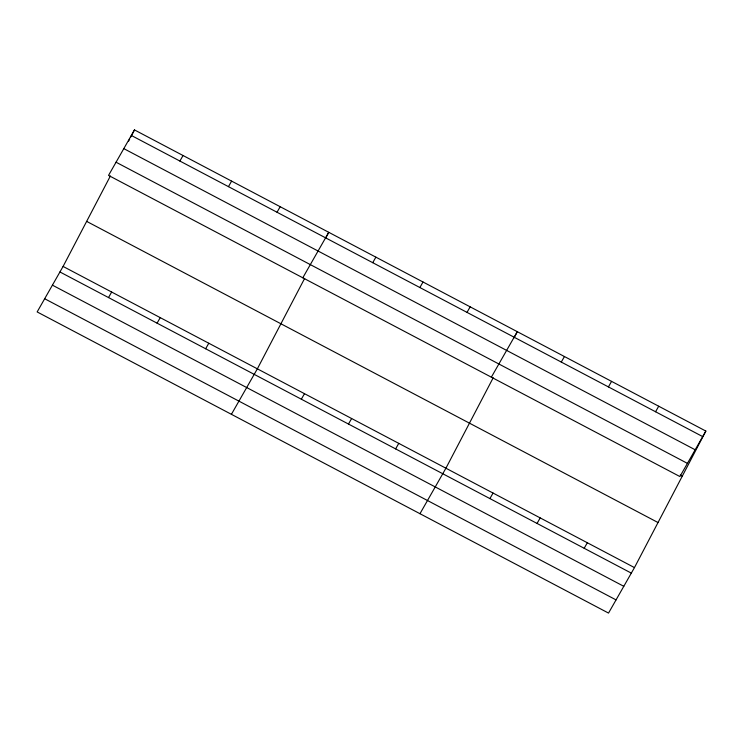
<?xml version="1.0" encoding="UTF-8"?>
<svg xmlns="http://www.w3.org/2000/svg" width="743" height="743" viewBox="0 0 743 743"><rect width="100%" height="100%" fill="white"/><g stroke="black" fill="none" stroke-linecap="round" stroke-linejoin="round"><path stroke-width="1.11" d="M705.85 431.07L679.91 476.56L108.534 175.404L134.474 129.914L705.85 431.07L634.466 567.596L608.526 613.086L37.15 311.93L63.09 266.44L110.391 175.98M128.585 141.179L129.653 139.136M130.731 137.083L134.474 129.914M304.658 278.374L257.357 368.834L231.417 414.315M325.527 238.457L328.74 232.308L302.8 277.798M493.213 377.75L445.911 468.22L419.971 513.701M514.082 337.833L517.295 331.694L491.355 377.175M179.89 161.045L183.047 155.519M108.506 297.571L111.664 292.036M228.454 186.642L231.612 181.116M157.07 323.168L160.228 317.642M277.028 212.238L280.176 206.712M205.644 348.764L208.792 343.238M372.726 262.688L375.884 257.152M301.342 399.205L304.5 393.679M419.869 287.532L423.018 282.006M348.486 424.049L351.634 418.523M467.003 312.376L470.161 306.85M395.62 448.902L398.777 443.367M561.281 362.064L564.439 356.538M489.897 498.59L493.055 493.064M608.424 386.908L611.573 381.382M537.04 523.434L540.189 517.908M655.558 411.752L658.716 406.226M584.174 548.278L587.332 542.752M131.325 135.449L702.702 436.605M123.802 148.628L695.179 449.784M116.057 162.215L687.424 463.372M680.244 475.046L682.297 476.124M86.652 221.386L658.029 522.543M63.09 266.44L634.466 567.596M59.942 271.966L631.318 573.122M52.419 285.154L623.795 586.311M44.673 298.742L616.049 599.898"/></g></svg>
